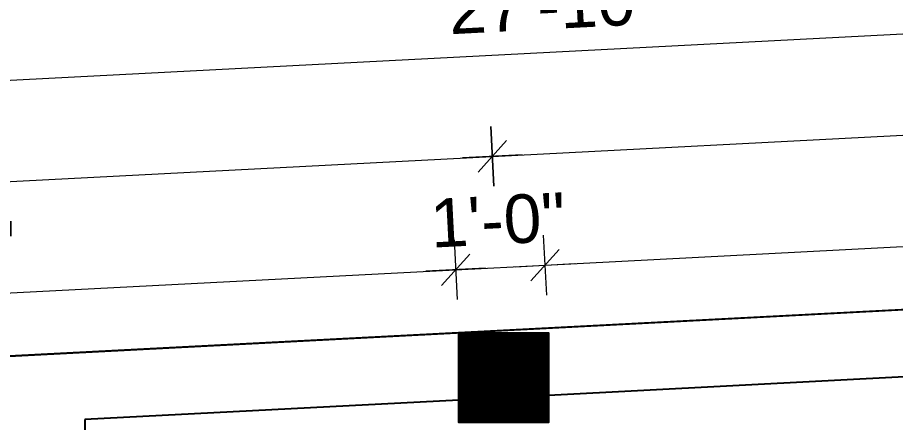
# Model space of a CAD drawing. Header units: inches. Extents: x -5587 to 4723, y -10407 to -7342.
# Drawn here: x 1919.8 to 2037.1, y -7548.4 to -7494.3 of the extents above; entities that cross this region are included whole.
import ezdxf

# ---------------------------------------------------------------- set-up
doc = ezdxf.new("R2010")
doc.units = ezdxf.units.IN
doc.header["$LTSCALE"] = 0.5
doc.header["$MEASUREMENT"] = 0
doc.header["$PDMODE"] = 66
doc.layers.add('DIM', color=180, linetype='Continuous', lineweight=5)
doc.layers.add('Toilet', color=7, linetype='Continuous', lineweight=25)
doc.styles.add('arial', font='arial.ttf')
doc.dimstyles.new('1 96', dxfattribs={"dimtxt": 6.5, "dimasz": 4, "dimexe": 0, "dimexo": 0, "dimgap": 3, "dimtad": 1, "dimdec": 0, "dimzin": 11, "dimdsep": 46, "dimlunit": 3, "dimtxsty": 'arial', "dimblk": 'oblique', "dimcen": 4, "dimse1": 1, "dimse2": 1, "dimclrd": 256, "dimclre": 256, "dimclrt": 256, "dimadec": 0, "dimazin": 0, "dimtfac": 1, "dimtdec": 0, "dimtix": 1, "dimtmove": 0, "dimatfit": 3, "dimldrblk": 'Arrow2', "dimfxl": 1, "dimtolj": 1, "dimtzin": 0, "dimlwd": -1, "dimlwe": 9, "dimarcsym": 0})

# ---------------------------------------------------------------- blocks, each defined once
blk = doc.blocks.new('oblique')
at = {"lineweight": 9}
for p, q in [((0, 1), (0, -1)), ((-0.5, -0.5), (0.5, 0.5)), ((1, 0), (-1, 0))]:
    blk.add_line(p, q, dxfattribs=at)
blk = doc.blocks.new('*D738')
at = {"layer": 'Defpoints', "color": 0, "transparency": 16777216}
for p in [(1978.33, -7528), (1978.77, -7536.42), (1838.77, -7544.32)]:
    blk.add_point(p, dxfattribs=at)
at = {"layer": 'DIM', "transparency": 16777216}
blk.add_line((1838.3, -7535.28), (1978.33, -7528), dxfattribs=at)
at = {"layer": 'DIM', "transparency": 16777216, "xscale": 4, "yscale": 4, "zscale": 4}
for p, rotation in [((1978.33, -7528), 2.975964946178824), ((1838.3, -7535.28), 182.9759649461788)]:
    blk.add_blockref('oblique', p, dxfattribs=dict(at, rotation=rotation))
at = {"layer": 'DIM', "transparency": 16777216, "insert": (1907.98, -7525.33), "char_height": 6.5, "attachment_point": 5, "rotation": 2.976, "style": 'arial'}
blk.add_mtext('\\A1;11\'-8"', dxfattribs=at)
blk = doc.blocks.new('_Oblique')
at = {"color": 0, "linetype": 'ByBlock', "lineweight": -2}
blk.add_line((-0.5, -0.5), (0.5, 0.5), dxfattribs=at)
blk = doc.blocks.new('Arrow2')
for p, q in [((-4.103, 0.747), (-3.084, 0)), ((0, 0), (-4.103, 0.747)), ((-3.084, 0), (-4.103, -0.747)), ((-4.103, -0.747), (0, 0))]:
    blk.add_line(p, q)
blk.add_solid([(-4.103, 0.747), (0, 0), (-3.084, 0), (-4.103, -0.747)])
blk = doc.blocks.new('*D739')
at = {"layer": 'Defpoints', "color": 0, "transparency": 16777216}
for p in [(1990.3, -7527.38), (1978.77, -7536.42), (1990.77, -7536.42)]:
    blk.add_point(p, dxfattribs=at)
at = {"layer": 'DIM', "transparency": 16777216}
for p, q in [((1978.33, -7528), (1990.3, -7527.38)), ((1990.3, -7527.38), (1994.29, -7527.17)), ((1978.33, -7528), (1974.33, -7528.21))]:
    blk.add_line(p, q, dxfattribs=at)
at = {"layer": 'DIM', "transparency": 16777216, "xscale": 4, "yscale": 4, "zscale": 4}
for p, rotation in [((1978.33, -7528), 2.975964946178787), ((1990.3, -7527.38), 182.9759649461788)]:
    blk.add_blockref('oblique', p, dxfattribs=dict(at, rotation=rotation))
at = {"layer": 'DIM', "transparency": 16777216, "insert": (1983.98, -7521.38), "char_height": 6.5, "attachment_point": 5, "rotation": 2.976, "style": 'arial'}
blk.add_mtext('\\A1;1\'-0"', dxfattribs=at)
blk = doc.blocks.new('*D740')
at = {"layer": 'Defpoints', "color": 0, "transparency": 16777216}
for p in [(2147.51, -7519.21), (2147.95, -7527.63), (1990.77, -7536.42)]:
    blk.add_point(p, dxfattribs=at)
at = {"layer": 'DIM', "transparency": 16777216}
blk.add_line((1990.3, -7527.38), (2147.51, -7519.21), dxfattribs=at)
at = {"layer": 'DIM', "transparency": 16777216, "xscale": 4, "yscale": 4, "zscale": 4}
for p, rotation in [((2147.51, -7519.21), 2.975964946178824), ((1990.3, -7527.38), 182.9759649461788)]:
    blk.add_blockref('oblique', p, dxfattribs=dict(at, rotation=rotation))
at = {"layer": 'DIM', "transparency": 16777216, "insert": (2068.57, -7516.98), "char_height": 6.5, "attachment_point": 5, "rotation": 2.976, "style": 'arial'}
blk.add_mtext('\\A1;13\'-1"', dxfattribs=at)
blk = doc.blocks.new('*D742')
at = {"layer": 'Defpoints', "color": 0, "transparency": 16777216}
for p in [(1983.23, -7512.83), (1984.77, -7542.42), (1832.77, -7550.32)]:
    blk.add_point(p, dxfattribs=at)
at = {"layer": 'DIM', "transparency": 16777216}
blk.add_line((1831.23, -7520.74), (1983.23, -7512.83), dxfattribs=at)
at = {"layer": 'DIM', "transparency": 16777216, "xscale": 4, "yscale": 4, "zscale": 4}
for p, rotation in [((1983.23, -7512.83), 2.975964946230145), ((1831.23, -7520.74), 182.9759649462302)]:
    blk.add_blockref('oblique', p, dxfattribs=dict(at, rotation=rotation))
at = {"layer": 'DIM', "transparency": 16777216, "insert": (1906.9, -7510.47), "char_height": 6.5, "attachment_point": 5, "rotation": 2.976, "style": 'arial'}
blk.add_mtext('\\A1;12\'-8"', dxfattribs=at)
blk = doc.blocks.new('*D743')
at = {"layer": 'Defpoints', "color": 0, "transparency": 16777216}
for p in [(2152.41, -7504.04), (2153.95, -7533.63), (1984.77, -7542.42)]:
    blk.add_point(p, dxfattribs=at)
at = {"layer": 'DIM', "transparency": 16777216}
blk.add_line((1983.23, -7512.83), (2152.41, -7504.04), dxfattribs=at)
at = {"layer": 'DIM', "transparency": 16777216, "xscale": 4, "yscale": 4, "zscale": 4}
for p, rotation in [((2152.41, -7504.04), 2.975964946178824), ((1983.23, -7512.83), 182.9759649461788)]:
    blk.add_blockref('oblique', p, dxfattribs=dict(at, rotation=rotation))
at = {"layer": 'DIM', "transparency": 16777216, "insert": (2067.49, -7502.18), "char_height": 6.5, "attachment_point": 5, "rotation": 2.976, "style": 'arial'}
blk.add_mtext('\\A1;14\'-1"', dxfattribs=at)
blk = doc.blocks.new('*D744')
at = {"layer": 'Defpoints', "color": 0, "transparency": 16777216}
for p in [(1824.85, -7507.56), (2160.66, -7526.96), (1826.77, -7544.32)]:
    blk.add_point(p, dxfattribs=at)
at = {"layer": 'DIM', "transparency": 16777216}
blk.add_line((2158.75, -7490.2), (1824.85, -7507.56), dxfattribs=at)
at = {"layer": 'DIM', "transparency": 16777216, "xscale": 4, "yscale": 4, "zscale": 4}
for p, rotation in [((2158.75, -7490.2), 2.975964946168395), ((1824.85, -7507.56), 182.9759649461684)]:
    blk.add_blockref('oblique', p, dxfattribs=dict(at, rotation=rotation))
at = {"layer": 'DIM', "transparency": 16777216, "insert": (1991.47, -7492.57), "char_height": 6.5, "attachment_point": 5, "rotation": 2.976, "style": 'arial'}
blk.add_mtext('\\A1;27\'-10"', dxfattribs=at)

msp = doc.modelspace()

# ---------------------------------------------------------------- hatches: boundary and pattern name
h = msp.add_hatch()
h.set_pattern_fill('ANSI31', color=256)
h.set_pattern_definition([(45, (1216.27863, 0), (-0.0883883476, 0.0883883476), [])])
h.paths.add_polyline_path([(1990.77, -7536.42), (1978.77, -7536.42), (1978.77, -7548.42), (1990.77, -7548.42)])

# ---------------------------------------------------------------- linework, layer by layer
at = {"layer": 'Toilet'}
for p, q in [((1826.77, -7544.32), (2160.66, -7526.96)), ((2147.95, -7536.64), (1990.77, -7544.81)), ((1978.77, -7545.43), (1928.77, -7548.03)), ((1928.77, -7548.03), (1928.77, -7632.03))]:
    msp.add_line(p, q, dxfattribs=at)
msp.add_lwpolyline([(2158.19, -7566.9), (2160.66, -7526.96), (1826.77, -7544.32)], dxfattribs=at)
msp.add_lwpolyline([(1978.77, -7536.42), (1990.77, -7536.42), (1990.77, -7548.42), (1978.77, -7548.42)], close=True, dxfattribs=at)

# ---------------------------------------------------------------- dimensions: what is measured, and where the dimension line sits
at = {"layer": 'DIM'}
for p1, p2, distance, picture, middle in [((2160.66, -7526.96), (1826.77, -7544.32), -36.81, '*D744', (1991.47, -7492.57)), ((1832.77, -7550.32), (1984.77, -7542.42), 29.63, '*D742', (1906.9, -7510.47))]:
    dim = msp.add_aligned_dim(p1=p1, p2=p2, distance=distance, dimstyle='1 96', dxfattribs=at)
    dim.commit()
    dim.dimension.update_dxf_attribs({"geometry": picture, "text_midpoint": middle})
for base, p1, p2, picture, middle in [((2152.41, -7504.04), (1984.77, -7542.42), (2153.95, -7533.63), '*D743', (2067.49, -7502.18)), ((2147.51, -7519.21), (1990.77, -7536.42), (2147.95, -7527.63), '*D740', (2068.57, -7516.98)), ((1990.3, -7527.38), (1978.77, -7536.42), (1990.77, -7536.42), '*D739', (1983.98, -7521.38)), ((1978.33, -7528), (1838.77, -7544.32), (1978.77, -7536.42), '*D738', (1907.98, -7525.33))]:
    dim = msp.add_linear_dim(base=base, p1=p1, p2=p2, angle=182.976, dimstyle='1 96', dxfattribs=at)
    dim.commit()
    dim.dimension.update_dxf_attribs({"geometry": picture, "text_midpoint": middle})

doc.saveas('drawing.dxf')
